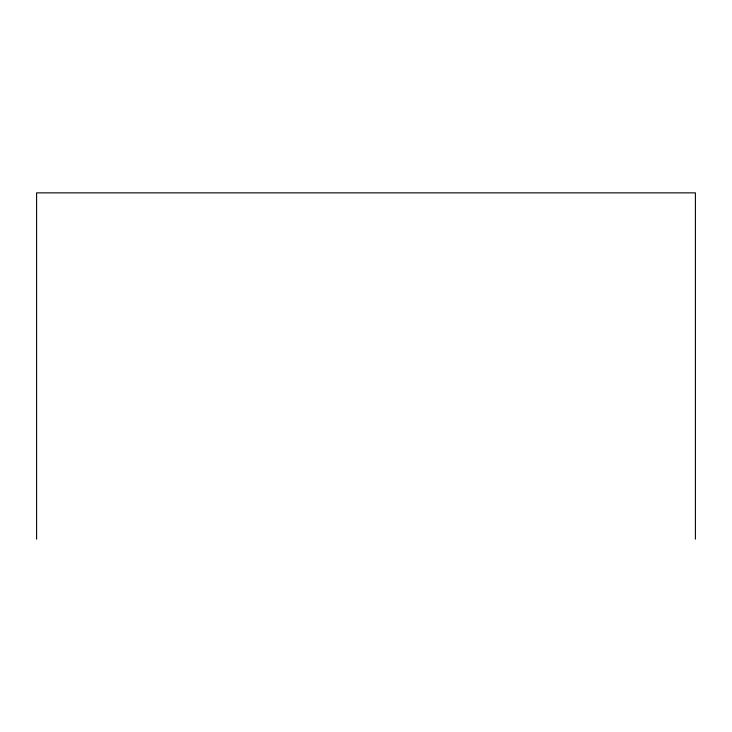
<?xml version="1.0" encoding="UTF-8"?>
<svg xmlns="http://www.w3.org/2000/svg" width="732" height="732" viewBox="0 0 732 732"><rect width="100%" height="100%" fill="white"/><g stroke="black" fill="none" stroke-linecap="round" stroke-linejoin="round"><path stroke-width="1.1" d="M695.4 539.145L695.4 192.855L36.6 192.855L36.6 539.145"/></g></svg>
